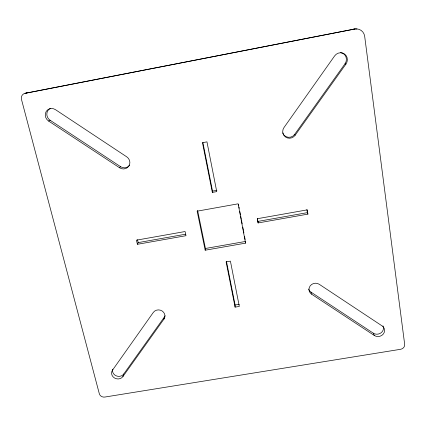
<?xml version="1.0" encoding="UTF-8"?>
<svg xmlns="http://www.w3.org/2000/svg" width="426" height="426" viewBox="0 0 426 426"><rect width="100%" height="100%" fill="white"/><g stroke="black" fill="none" stroke-linecap="round" stroke-linejoin="round"><path stroke-width="0.64" d="M235.088 307.13L226.11 261.883L230.413 261.138L239.316 306.422L235.088 307.13L235.104 305.005L226.456 261.378M205.433 248.48L245.498 241.457L245.568 243.139L205.188 250.211L205.433 248.48L197.589 210.369M212.329 192.408L202.462 142.694L206.961 141.858L216.743 191.609L212.329 192.408L212.521 191.104L202.872 142.417M112.831 369.204L112.464 370.215A6.182 5.533 13.9 0 0 114.445 377.958A6.182 5.533 13.9 0 0 122.901 376.584L163.93 319.101L164.479 316.896A6.284 5.799 12.3 0 0 165.096 315.778M122.901 376.584L123.742 374.012L164.479 316.896M137.406 244.295L136.442 240.163L185.102 231.531L185.992 235.7L137.406 244.295L138.184 242.612L137.502 239.678M112.464 370.215L153.317 312.418A6.337 5.836 12.2 0 1 162.05 310.932A6.337 5.836 12.2 0 1 163.93 319.101M282.694 132.891A6.875 6.715 -42.1 0 0 294.648 134.403L345.017 63.783A7.279 6.917 -58.4 0 0 340.592 52.595M295.127 135.271L345.944 64.076A7.343 6.976 -58.3 0 0 344.543 54.001A7.343 6.976 -58.3 0 0 334.618 55.918L283.993 127.539A6.933 6.768 -41.7 0 0 285.564 137.039A6.933 6.768 -41.7 0 0 295.127 135.271L294.648 134.403M119.626 167.796A6.821 6.528 38.1 0 0 128.865 166.071A6.821 6.528 38.1 0 0 126.74 156.837L55.534 109.695A7.088 6.608 48.5 0 0 46.194 111.484A7.088 6.608 48.5 0 0 48.633 121.053L119.626 167.796L120.569 166.678A6.768 6.481 38.3 0 0 129.6 165.171M48.633 121.053L50.177 120.297L120.569 166.678M25.097 93.326L354.618 29.048A9.345 8.797 -60.1 0 1 364.688 36.407L404.668 344.299A4.792 4.281 -15.9 0 1 400.504 349.309L104.812 397.053A4.595 4.068 14.3 0 1 99.317 393.736L21.481 99.434A5.389 4.974 50.4 0 1 25.097 93.326L354.618 29.048M212.521 191.104L216.903 190.305M138.184 242.612L185.741 234.188M258.097 222.942L257.927 221.408L307.354 212.654L307.923 214.124L258.097 222.942L257.325 218.719L307.231 209.864L307.923 214.124M235.104 305.005L239.295 304.297M345.017 63.783L345.944 64.076M311.608 294.196L374.363 335.518A6.411 5.783 -15.1 0 0 383.293 334.048A6.411 5.783 -15.1 0 0 382.159 325.943L319.25 284.291A6.465 6.007 -11.5 0 0 310.229 285.809A6.465 6.007 -11.5 0 0 311.608 294.196L311.028 292.156A6.417 5.964 -11.5 0 1 308.669 289.057M311.028 292.156L373.32 333.191L374.363 335.518M205.188 250.211L197.142 211.168L238.134 203.82L245.568 243.139M238.491 204.379L238.736 205.678M238.981 206.983L239.231 208.282M239.843 211.536L240.456 214.789M240.706 216.088L241.318 219.342M241.563 220.641L242.181 223.895M242.793 227.149L243.406 230.402M243.651 231.701L243.901 233.001M244.513 236.254L245.126 239.508M257.384 218.41L257.927 221.408M306.869 209.629L307.354 212.654M353.607 29.048A9.26 8.722 -60.2 0 1 356.929 29.053M25.129 93.507A5.346 4.931 50.6 0 1 26.849 92.793M123.742 374.012A6.134 5.495 14 0 1 116.341 375.881A6.134 5.495 14 0 1 112.581 369.518M383.001 325.911A6.358 5.746 -15.2 0 1 381.036 332.828A6.358 5.746 -15.2 0 1 373.32 333.191M50.177 120.297A7.024 6.555 48.7 0 1 46.828 114.067A7.024 6.555 48.7 0 1 50.39 108.444"/></g></svg>
